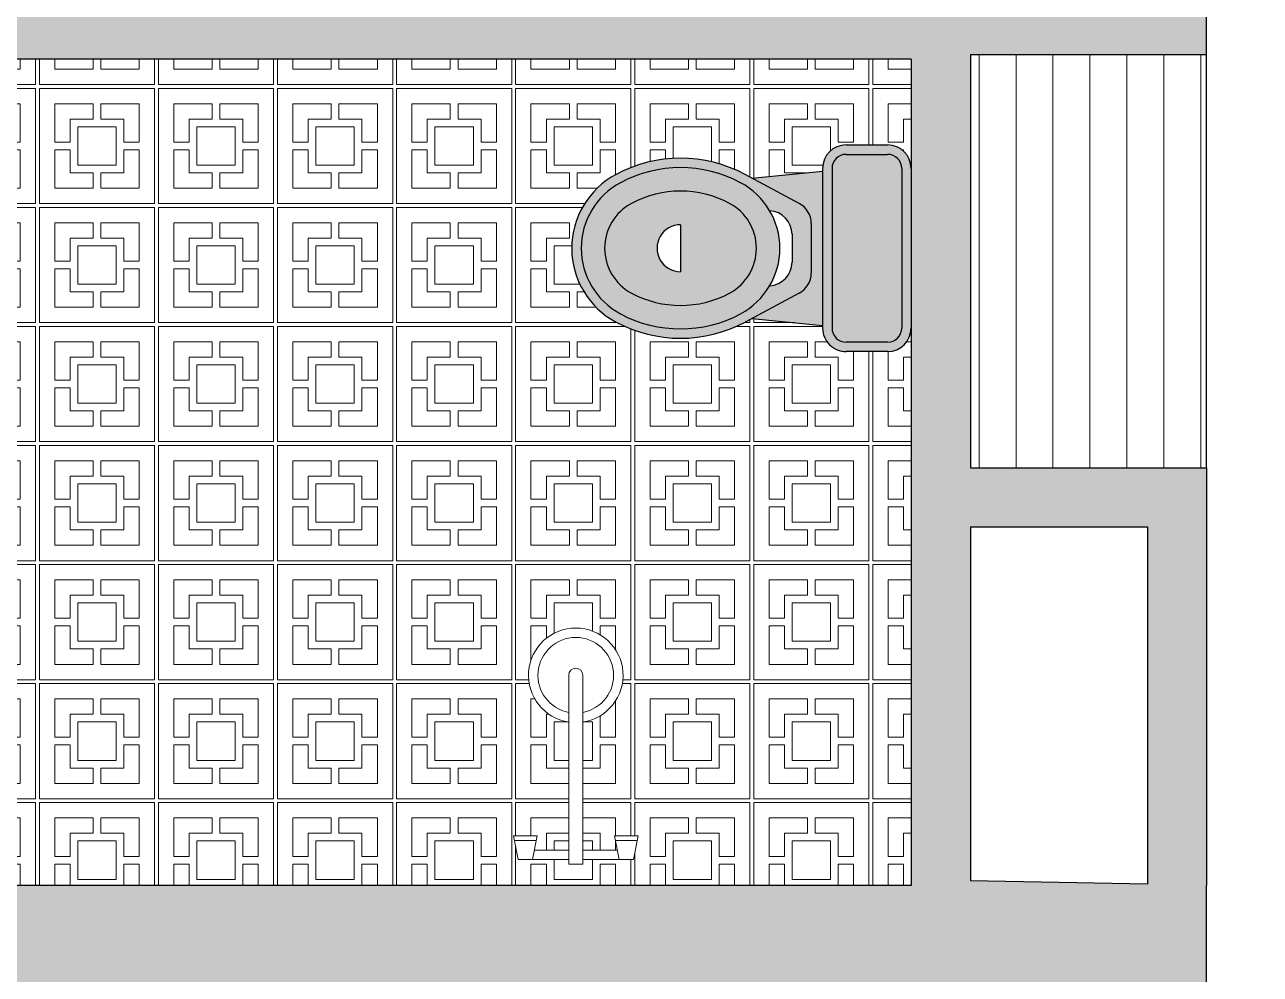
# Model space of a CAD drawing. Header units: inches. Extents: x 37.8 to 126.9, y 5.9 to 51.9.
# Drawn here: x 79.127 to 81.218, y 34.755 to 36.362 of the extents above; entities that cross this region are included whole.
import ezdxf

# ---------------------------------------------------------------- set-up
doc = ezdxf.new("R2010")
doc.units = ezdxf.units.IN
doc.header["$MEASUREMENT"] = 0
doc.layers.add('FUR', color=152, linetype='Continuous')
for name, color, linetype, lineweight in [('hatch', 45, 'Continuous', 9), ('hidden line', 252, 'Continuous', 5), ('LAYER1', 8, 'Continuous', 9)]:
    doc.layers.add(name, color=color, linetype=linetype, lineweight=lineweight)

# ---------------------------------------------------------------- blocks, each defined once
blk = doc.blocks.new('t-farangi')
h = blk.add_hatch(color=253)
h.dxf.hatch_style = 1
h.set_gradient(color1=(174, 178, 188), color2=(236, 236, 239), tint=1, name='SPHERICAL')
h.paths.add_polyline_path([(0.2199999999999136, -0.0499999999988177), (0.2199999999999136, -0.1384995166095138, -0.3428400812221175), (0.1823541121620451, -0.186949242229872, -0.0624981768575545), (0.1699999999999591, -0.1884995166092409), (-0.1699999999999591, -0.1884995166092409, -0.0538837614349344), (-0.180683335092084, -0.1873448475154475, -0.0156910213031782), (-0.1837257718718206, -0.1865786512369425, -0.0009627039094017), (-0.1839108134724654, -0.1865254394901257, -0.3338493995137724), (-0.220000000000141, -0.1384995166095138), (-0.220000000000141, -0.0499999999997414, -0.2228662873327834), (-0.2019680086972642, -0.0115546307086305, -0.0238407511058599), (-0.1981627932939034, -0.0086858731920216, -0.0103926162723233), (-0.1964215733577816, -0.0075512018860451, -0.1400938493232688), (-0.1699999999999591, -1.42e-14), (0.1699999999999591, -1.42e-14, -0.4142135623800323)])
h.paths.add_polyline_path([(0.1999999999999602, -0.0499999999997414, 0.4142135623704835), (0.1699999999999591, -0.019999999999996), (-0.1699999999999591, -0.019999999999996, 0.4142135623704835), (-0.1999999999999318, -0.0499999999997414), (-0.1999999999999318, -0.1384995166095138, 0.4142135623707908), (-0.1699999999999306, -0.1684995166092591), (0.1699999999999591, -0.1684995166092591, 0.4142135623704835), (0.1999999999999602, -0.1384995166095138)], flags=16)
h = blk.add_hatch(color=253)
h.dxf.hatch_style = 1
h.set_gradient(color1=(174, 178, 188), color2=(236, 236, 239), tint=1, name='INVSPHERICAL')
h.paths.add_polyline_path([(0.1699999999999591, -0.019999999999996, -0.4142161397400941), (0.1999999999987949, -0.0500002639901993, 2.1999205236e-06), (0.1999999999999602, -0.0499999999997414), (0.1999999999999602, -0.1384995166095138, -0.4142135623704835), (0.1699999999999591, -0.1684995166092591), (-0.1699999999999591, -0.1684995166092591, -0.4142161397400941), (-0.1999999999987949, -0.1384992526190558, 2.1999205236e-06), (-0.1999999999999318, -0.138499516609528), (-0.1999999999999318, -0.0499999999997414, -0.4142135623707908), (-0.1699999999999306, -0.019999999999996)])
h = blk.add_hatch(color=253)
h.dxf.hatch_style = 1
h.set_gradient(color1=(174, 178, 188), color2=(236, 236, 239), tint=1, name='INVSPHERICAL')
h.paths.add_polyline_path([(0.1643323852883043, -0.1884995166092409), (0.1493160660524211, -0.3388161621277419), (0.0956152446132137, -0.2383650398601418, 0.2767193945829605), (0.0529317708379722, -0.2127834768457433), (-0.0529317708379722, -0.2127834768457433, 0.2767193945821909), (-0.0956152446131284, -0.2383650398600281), (-0.1493160660523927, -0.3388161621276851), (-0.1643323852882759, -0.1884995166092409)])
h = blk.add_hatch(color=253)
h.dxf.hatch_style = 1
h.set_gradient(color1=(174, 178, 188), color2=(236, 236, 239), tint=1, name='SPHERICAL')
h.paths.add_polyline_path([(0.1572999999999638, -0.3537506659890965, -0.1233550929748848), (0.1916996441216838, -0.491062397276835, -0.1225823878321095), (0.1572999999996796, -0.6283741281658451, -0.5993317963974195), (-0.1573000000001059, -0.6283741281653477, -0.1225823879935764), (-0.1916996441216554, -0.4910623970895928, -0.123355092811709), (-0.1572999999999354, -0.3537506659890965), (-0.0956152446131853, -0.2383650398601418, -0.2767193945833981), (-0.0529317708378585, -0.2127834768457433), (0.0529317708379722, -0.2127834768457433, -0.2767193945821911), (0.0956152446131569, -0.2383650398600281)])
h.paths.add_polyline_path([(0.0298415266896655, -0.2536325963342278), (-0.029841526689637, -0.2536325963342278, 0.3990743965259639), (-0.0797740365556479, -0.301035586807572, 0.1388689516499814), (-0.139662200919787, -0.3631797721824057, 0.2505222521701935), (-0.1396622009189627, -0.618945021973005, 0.5993317963984737), (0.1396622009196733, -0.6189450219723514, 0.2505222521700292), (0.1396622009198438, -0.3631797721819083, 0.138868951650545), (0.0797740365556194, -0.3010355868067052, 0.399074396520837)], flags=16)
h.paths.add_polyline_path([(-0.0955677032179381, -0.3867525376634262, 0.2505222521701733), (-0.0955677032173128, -0.5953722564918423, 0.5993317963982528), (0.0955677032177107, -0.5953722564914729, 0.2505222521700905), (0.0955677032179381, -0.3867525376630993, 0.5993317964040431)], flags=0)
h.paths.add_polyline_path([(0.0500000000805585, -0.4910624803356143), (-0.0500000000805585, -0.4910624246636104, 1)], flags=0)
h = blk.add_hatch(color=253)
h.dxf.hatch_style = 1
h.set_gradient(color1=(174, 178, 188), color2=(236, 236, 239), tint=1, name='INVSPHERICAL')
h.paths.add_polyline_path([(0.1396622009191901, -0.3631797721821073, -0.2505222521702825), (0.1396622009193038, -0.6189450219727775, -0.5993318612706572), (-0.1396622151734448, -0.6189449953097182, -0.2505222225564229), (-0.1396622009193038, -0.3631797721817662, -0.5993317963978245)])
h.paths.add_polyline_path([(-0.0955677032179381, -0.3867525376634404, 0.2505222521701196), (-0.0955677032173128, -0.5953722564918138, 0.5993317963982528), (0.0955677032177107, -0.5953722564914588, 0.2505222521700798), (0.0955677032179381, -0.3867525376630993, 0.5993317964040431)], flags=16)
h.paths.add_polyline_path([(0.0500000000805585, -0.4910624803356002), (-0.0500000000805585, -0.4910624246636104, 1)], flags=0)
h = blk.add_hatch(color=253)
h.dxf.hatch_style = 1
h.set_gradient(color1=(174, 178, 188), color2=(236, 236, 239), tint=1, name='SPHERICAL')
h.paths.add_polyline_path([(0.0955677032173981, -0.3867525376632272, -0.2505222521701977), (0.0955677032175402, -0.5953722564916717, -0.5993317963968927), (-0.0955677032172844, -0.5953722564918567, -0.2505222521709338), (-0.0955677032175402, -0.3867525376628862, -0.5993317963976593)])
h.paths.add_polyline_path([(-0.0500000000805585, -0.4910624246636104, 1), (0.0500000000805585, -0.4910624803356002)], flags=16)
at = {"layer": 'FUR'}
for p, q in [((-0.1699999999999591, -1.42e-14), (0.1699999999999591, -1.42e-14)), ((-0.1699999999999591, -0.019999999999996), (0.1699999999999591, -0.019999999999996)), ((-0.220000000000141, -0.1384995166095138), (-0.220000000000141, -0.0499999999997414)), ((-0.1999999999999318, -0.1384995166095138), (-0.1999999999999318, -0.0499999999997414)), ((0.1999999999999602, -0.0499999999997414), (0.1999999999999602, -0.1384995166095138)), ((0.2199999999999136, -0.0499999999997414), (0.2199999999999136, -0.1384995166095138)), ((-0.1699999999999591, -0.1684995166092591), (0.1699999999999591, -0.1684995166092591)), ((-0.1699999999999591, -0.1884995166092409), (0.1699999999999591, -0.1884995166092409)), ((-0.1493160660523927, -0.3388161621278556), (-0.1643323852882759, -0.1884995166092409)), ((0.1493160660523927, -0.3388161621278556), (0.1643323852882759, -0.1884995166092409)), ((-0.0529317708379722, -0.2127834768457433), (0.0529317708379722, -0.2127834768457433)), ((-0.0956152446131853, -0.2383650398601418), (-0.1572999999999354, -0.3537506659890965)), ((-0.0298415815271938, -0.2536325963342278), (0.0298415266896655, -0.2536325963342278)), ((0.0956152446132137, -0.2383650398601418), (0.1572999999999638, -0.3537506659890965)), ((-0.0500000000805585, -0.4910624246636104), (0.0500000000805585, -0.4910624803356002))]:
    blk.add_line(p, q, dxfattribs=at)
for centre, radius, start, end in [((-0.1699999999999591, -0.0499999999997414), 0.05, 90, 180), ((0.1699999999999591, -0.0499999999997414), 0.05, 0, 90), ((-0.1699999999999591, -0.0499999999997414), 0.03, 90, 180), ((0.1699999999999591, -0.0499999999997414), 0.03, 0, 90), ((-0.1699999999999591, -0.1384995166095138), 0.05, 180, 270), ((-0.1699999999999591, -0.1384995166095138), 0.03, 180, 270), ((0.1699999999999591, -0.1384995166095138), 0.05, 270, 0), ((0.1699999999999591, -0.1384995166095138), 0.03, 270, 0), ((-0.0529317708379722, -0.2611834768459005), 0.0484, 90, 151.8711946335435), ((0.0529317708379722, -0.2611834768459005), 0.0484, 28.12880536645645, 90), ((-0.029841526689637, -0.303632596334424), 0.05, 90, 177.0227065882965), ((0.0298415266896655, -0.303632596334424), 0.05, 2.977293411703491, 90), ((-8.53e-14, -0.4378427002216229), 0.1583669258053965, 28.12880536645645, 151.8711946335435), ((-8.53e-14, -0.4378427002216229), 0.1083669258053965, 28.12880536645645, 151.8711946335435), ((0.0995511452648543, -0.491062397077272), 0.2912507893864822, 151.8711946335435, 208.1288053664565), ((0.0995511452648543, -0.491062397077272), 0.2712507893864821, 151.8711946335435, 208.1287989801512), ((-0.0995511452648259, -0.491062397077272), 0.2712507893864821, 331.8711946335436, 28.12880536645645), ((-0.0995511452648259, -0.491062397077272), 0.2912507893864822, 331.8711946335436, 28.12880536645645), ((0.0995511452648543, -0.491062397077272), 0.2212507893864822, 151.8711946335435, 208.1287989801512), ((-0.0995511452648259, -0.491062397077272), 0.2212507893864822, 331.8711946335436, 28.12880536645645), ((-8.53e-14, -0.4910624524996196), 0.05, 179.9999681021953, 359.9999681022733), ((-8.53e-14, -0.5442820939333757), 0.1083669258053967, 208.1287944280051, 331.8711946335436), ((-8.53e-14, -0.5442820939333757), 0.1783669258053967, 208.1288053664565, 331.8711946335436), ((-8.53e-14, -0.5442820939333757), 0.1583669258053968, 208.1287944280051, 331.8711946335436)]:
    blk.add_arc(centre, radius, start, end, dxfattribs=at)
blk = doc.blocks.new('A$C03AC1BB8')
at = {"layer": 'LAYER1', "linetype": 'ByBlock'}
for p, q in [((0.2326785696120055, 0.08548131738203324), (0.1926785696111324, 0.09348131737928611)), ((0.1926785696111324, 0.09348131737928611), (0.1926785696111324, 0.05348131738131201)), ((0.2006785696098632, 0.09188131738042671), (0.2006785696098632, 0.05508131738019983)), ((0.2326785696120055, 0.08548131738203324), (0.2326785696120055, 0.0614813173785933)), ((0.2326785696120055, 0.0614813173785933), (0.1926785696111324, 0.05348131738131201)), ((0.2166785696102238, 0.05828131738084608), (0.2166785696102238, -1.506350599811412e-12)), ((0.2326785696120055, 0.0614813173785933), (0.2326785696120055, -1.506350599811412e-12)), ((0.2409051202677119, -1.506350599811412e-12), (-0.07909487973347495, -1.506350599811412e-12)), ((0.2409051202677119, -1.506350599811412e-12), (0.2409051202677119, -0.02400000000056934)), ((-0.07909487973347495, -0.02400000000056934), (0.2409051202677119, -0.02400000000056934)), ((0.2166785696102238, -0.08228131738292177), (0.2166785696102238, -0.02400000000056934)), ((0.2326785696120055, -0.08548131738356801), (0.2326785696120055, -0.02400000000056934)), ((0.2326785696120055, -0.08548131738356801), (0.1926785696111324, -0.0774813173819382)), ((0.1926785696111324, -0.1174813173813618), (0.1926785696111324, -0.0774813173819382)), ((0.2006785696098632, -0.1158813173839519), (0.2006785696098632, -0.07908131738227553)), ((0.2326785696120055, -0.1094813173826594), (0.2326785696120055, -0.08548131738356801)), ((0.2326785696120055, -0.1094813173826594), (0.1926785696111324, -0.1174813173813618))]:
    blk.add_line(p, q, dxfattribs=at)
for radius, start, end in [(0.08000000000026324, 8.626926558344557, 351.3730734416554), (0.06400000000021061, 10.80692287442791, 349.1930771255721), (0.01199999999993764, 90, 270)]:
    blk.add_arc((-0.07909487973347495, -0.01199999999957413), radius, start, end, dxfattribs=at)

msp = doc.modelspace()

# ---------------------------------------------------------------- hatches: boundary and pattern name
h = msp.add_hatch(color=5)
h.dxf.hatch_style = 1
h.paths.add_polyline_path([(73.68717819297339, 43.75630079493398), (73.4871781929734, 43.75630079493398), (73.4871781929734, 20.75630079493392), (74.62447685157892, 20.75630079493392), (74.62447685157892, 20.95630079493391), (73.68717819297339, 20.95630079493391), (73.68717819297339, 32.05378889439642), (75.20225381504883, 32.05378889439648), (75.2022538150488, 31.55378889439636), (75.63166121359293, 31.55378889439648), (75.63166121359293, 32.05378889439648), (76.98717819297343, 32.05378889439648), (76.98717819297343, 32.75378889439641), (76.88717819297344, 32.75378889439635), (76.88717819297341, 32.15378889439638), (75.4871781929734, 32.15378889439638), (75.48717819297343, 33.55378889439636), (76.98717819297343, 33.55378889439636), (76.98717819297343, 34.25378889439641), (76.88717819297341, 34.25378889439641), (76.59680568586518, 34.25378927514363), (76.59680568586518, 34.15378889439644), (76.88717819297341, 34.15378889439644), (76.88717819297341, 33.65378889439644), (74.4870394658559, 33.65380457058593), (74.4870394658559, 33.55380457058591), (75.38717819297341, 33.55378889439636), (75.38717819297341, 32.15378889439638), (73.68717819297339, 32.15378889439638)])
h.paths.add_polyline_path([(75.2772538150488, 32.05378889439648), (75.55666121359295, 32.05378889439648), (75.55666121359297, 31.87878889439641), (75.27725381504877, 31.87878889439641)], flags=16)
h.paths.add_polyline_path([(75.27725381504877, 31.82878889439645), (75.55666121359297, 31.82878889439645), (75.55666121359295, 31.62878889439641), (75.2772538150488, 31.62878889439641)], flags=16)
h.paths.add_polyline_path([(79.08717819297345, 32.1054584065305), (78.88717819297341, 32.1054584065305), (78.88717819297341, 20.95630079493391), (77.52784051532404, 20.95630079493391), (77.52784051532404, 20.75630079493392), (77.96891627413521, 20.75630079493386), (77.96891627413521, 20.61630079493399), (80.4749727389632, 20.61630079493376), (80.4749727389632, 20.75630079493398), (79.0871781929734, 20.75630079493398)])
h.paths.add_polyline_path([(86.57882149293513, 21.95630079493402), (86.37882149293515, 21.95630079493397), (86.37882149293515, 20.75630079493392), (84.52717819297337, 20.75630079493392), (84.52717819297337, 25.20630079493391), (84.42717819297337, 25.20630079493391), (84.42717819297334, 20.61630079493393), (86.57882149293513, 20.61630079493393)])
h.paths.add_polyline_path([(88.72717819297338, 29.39545840653047), (88.52717819297337, 29.39545840653052), (88.52717819297337, 25.45630079493391), (87.42717819297337, 25.45630079493391), (87.4271781929734, 26.50545840653054), (85.52717819297342, 26.50545840653048), (85.52717819297342, 26.40545840653057), (87.3271781929734, 26.40545840653057), (87.32717819297335, 25.05630079493388), (85.62717819297339, 25.05630079493393), (85.62717819297339, 25.60545840653062), (85.5271781929734, 25.60545840653056), (85.5271781929734, 24.95630079493391), (88.52717819297337, 24.95630079493391), (88.52717819297337, 22.88769061313475), (88.5271781929734, 20.61630079493399), (88.52882149293512, 20.61630079493399), (88.72717819297335, 20.61630079493393)])
h.paths.add_polyline_path([(88.52717819297337, 25.356300794934), (88.52717819297337, 25.05630079493388), (87.42717819297337, 25.05630079493388), (87.42717819297337, 25.35630079493389)], flags=16)
h.paths.add_polyline_path([(86.78717819297339, 33.60463128279959), (84.48033725340758, 33.60463128279959), (84.48033725340758, 33.60050334396148), (83.71110648417661, 33.60050334396148), (82.32717819297346, 33.60463128279947), (82.32717819297335, 33.40463128279954), (82.32717819297335, 33.30545840653032), (82.52717819297334, 33.30545840653032), (82.52717819297334, 33.40463128279954), (86.5871781929734, 33.40463128279977), (86.58717819297343, 29.50545840653054), (83.4871781929734, 29.50545840653059), (83.4871781929734, 31.6054584065305), (83.28717819297344, 31.6054584065305), (83.07894586949044, 31.6054584065305), (83.07894586949044, 31.40545840653057), (83.28717819297341, 31.40545840653057), (83.28717819297344, 29.50545840653059), (81.88717819297338, 29.50545840653054), (81.88717819297338, 31.40545840653051), (82.10808345542759, 31.40545840653046), (82.10808345542759, 31.6054584065305), (81.88717819297338, 31.6054584065305), (80.28717819297341, 31.6054584065305), (80.28717819297339, 30.30545840653055), (80.38717819297338, 30.30545840653055), (80.38717819297338, 31.40545840653046), (81.68717819297336, 31.40545840653046), (81.68717819297336, 29.50545840653054), (80.28717819297344, 29.50545840653048), (80.28717819297344, 29.40545840653046), (80.28717819297344, 28.81851437019635), (80.28717819297344, 28.4349992889445), (80.68717819297342, 28.4349992889445), (80.68717819297342, 29.40545840653057), (81.48747819297338, 29.40545840653057), (81.48747819297338, 29.30560840653062), (84.42717819297337, 29.30545840653055), (84.42717819297334, 27.30545840653055), (84.02717819297337, 27.30545840653055), (84.02717819297337, 26.80545840653055), (84.42717819297334, 26.80545840653055), (84.42717819297337, 26.40545840653057), (84.52717819297337, 26.40545840653057), (84.52717819297337, 29.30545840653055), (86.78717819297341, 29.3054584065306)])
h.paths.add_polyline_path([(84.42717819297334, 27.20545840653052), (84.42717819297334, 26.90545840653057), (84.12717819297336, 26.90545840653057), (84.12717819297336, 27.20545840653052)], flags=16)
h.paths.add_polyline_path([(80.58717819297343, 29.40545840653057), (80.58717819297343, 28.53499928894452), (80.38717819297347, 28.53499928894452), (80.38717819297335, 29.40545840653046)], flags=16)
h.paths.add_polyline_path([(86.78717819297339, 35.50463128279968), (85.52717819297334, 35.50463128279974), (85.52717819297337, 38.18924557511589), (85.42717819297337, 38.18924557511589), (85.42717819297337, 36.90463128279977), (84.86969464075025, 36.90463128279971), (84.86969464075031, 36.40463128279971), (85.42717819297337, 36.40463128279971), (85.42717819297337, 33.60463128279959), (85.62717819297333, 33.60463128279959), (85.6271781929733, 35.30463128279975), (86.78717819297339, 35.30463128279975)])
h.paths.add_polyline_path([(85.4271781929734, 36.50463128279968), (85.24843641686186, 36.50463128279968), (85.24843641686184, 36.80463128279975), (85.42717819297337, 36.80463128279975)], flags=16)
h.paths.add_polyline_path([(85.14843641686187, 36.50463128279968), (84.9696946407503, 36.50463128279968), (84.96969464075025, 36.80463128279975), (85.14843641686181, 36.80463128279975)], flags=16)
h.paths.add_polyline_path([(81.12717819297339, 41.85630079493366), (79.61717819297337, 41.85630079493389), (79.6171781929734, 43.75630079493398), (79.41717819297341, 43.75630079493398), (79.41717819297341, 41.65630079494845), (79.87188870731418, 41.65630079491929), (80.92717819297334, 41.65630079494737), (80.92717819297334, 39.62769061312828), (80.92717819297334, 39.58769061312013), (80.92717819297337, 36.40422692306744), (78.28717819297333, 36.40422692306767), (78.28717819297336, 37.00422692306769), (78.18717819297339, 37.00422692306769), (78.18717819297339, 36.30422692306765), (80.62717819297339, 36.30422692306753), (80.62717819297325, 34.90545840653023), (78.28717819297333, 34.90545840653051), (78.28717819297336, 35.50422692306769), (78.18717819297339, 35.50422692306769), (78.18717819297342, 34.70545840653041), (78.68717819297345, 34.70545840653041), (78.68717819297336, 33.30545840653043), (81.12717819297339, 33.30545840653032), (81.12717819297339, 33.90545840653029), (81.02717819297348, 33.90545840653029), (81.02717819297345, 33.50545840653031), (78.88717819297332, 33.50545840653048), (78.88717819297335, 34.70545840653041), (81.12717819297339, 34.7054584065303), (81.12717819297339, 34.90545840653023), (81.12717819297333, 35.61250434826913), (80.72747213194191, 35.61250434826918), (80.72747213194197, 36.31188860653783), (81.12717819297339, 36.31188860653783)])
h.paths.add_polyline_path([(81.02717819297331, 35.51250434826916), (81.02717819297325, 34.90737523597501), (80.72747213194182, 34.91312009000059), (80.72747213194191, 35.51250434826922)], flags=16)
h.paths.add_polyline_path([(88.72717819297335, 43.75630079493398), (87.17776046651721, 43.75630079493398), (87.17776046651721, 43.55630079493842), (87.47188870731412, 43.55630079491961), (88.52717819297328, 43.55630079494763), (88.52717819297328, 41.5276906131286), (88.52717819297328, 41.48769061312045), (88.52717819297337, 39.65378889439638), (86.52717819297334, 39.65378889439638), (86.52717819297331, 39.00463128279979), (86.87717819297328, 39.00463128279991), (86.87717819297325, 39.55378889439636), (88.52717819297334, 39.55378889439642), (88.52717819297334, 38.20463128279972), (86.52717819297334, 38.20463128279972), (86.52717819297334, 38.10463128279976), (88.52717819297334, 38.10463128279976), (88.52717819297337, 35.3970630460628), (88.72717819297335, 35.39706304606285)])
h.paths.add_polyline_path([(86.77717819297328, 39.10463128279982), (86.6271781929733, 39.10463128279982), (86.62717819297328, 39.55378889439636), (86.77717819297325, 39.55378889439636)], flags=16)
at = {"layer": 'hatch', "true_color": 0x7aafdf}
h = msp.add_hatch(dxfattribs=at)
h.set_pattern_fill('AR-TILE03', color=143, scale=0.013, pattern_type=2)
h.set_pattern_definition([(0, (-121.9453534005416, 254.6869427156709), (0, 0.2015), [0.195, -0.0065]), (90, (-121.9453534005416, 254.6869427156709), (-0.2015, 1.233831650140958e-17), [0.195, -0.0065]), (0, (-121.9453534005416, 254.8819427156708), (0, 0.2015), [0.195, -0.0065]), (90, (-121.7503534005416, 254.6869427156709), (-0.2015, 1.233831650140958e-17), [0.195, -0.0065]), (0, (-121.9193534005416, 254.7129427156709), (0, 0.2015), [0.065, -0.013, 0.065, -0.0585]), (90, (-121.9193534005416, 254.7129427156709), (-0.2015, 1.233831650140958e-17), [0.065, -0.013, 0.065, -0.0585]), (0, (-121.9193534005416, 254.8559427156708), (0, 0.2015), [0.065, -0.013, 0.065, -0.0585]), (90, (-121.7763534005416, 254.7129427156709), (-0.2015, 1.233831650140958e-17), [0.065, -0.013, 0.065, -0.0585]), (0, (-121.8803534005416, 254.7519427156709), (0, 0.2015), [0.065, -0.1365]), (90, (-121.8803534005416, 254.7519427156709), (-0.2015, 1.233831650140958e-17), [0.065, -0.1365]), (0, (-121.8803534005416, 254.8169427156708), (0, 0.2015), [0.065, -0.1365]), (90, (-121.8153534005416, 254.7519427156709), (-0.2015, 1.233831650140958e-17), [0.065, -0.1365]), (90, (-121.8543534005416, 254.7129427156709), (-0.2015, 1.233831650140958e-17), [0.026, -0.091, 0.026, -0.0585]), (90, (-121.8413534005416, 254.7129427156709), (-0.2015, 1.233831650140958e-17), [0.026, -0.091, 0.026, -0.0585]), (0, (-121.9193534005416, 254.7779427156709), (0, 0.2015), [0.026, -0.091, 0.026, -0.0585]), (0, (-121.9193534005416, 254.7909427156708), (0, 0.2015), [0.026, -0.091, 0.026, -0.0585]), (0, (-121.8933534005415, 254.7389427156709), (0, 0.2015), [0.039, -0.013, 0.039, -0.1105]), (0, (-121.8933534005415, 254.8299427156709), (0, 0.2015), [0.039, -0.013, 0.039, -0.1105]), (90, (-121.8933534005415, 254.7389427156709), (-0.2015, 1.233831650140958e-17), [0.039, -0.013, 0.039, -0.1105]), (90, (-121.8023534005416, 254.7389427156709), (-0.2015, 1.233831650140958e-17), [0.039, -0.013, 0.039, -0.1105])])
h.paths.add_polyline_path([(80.62717819297345, 35.84882174754422, -0.4142135623729772), (80.58744028967033, 35.80908384424107), (80.51710458500199, 35.80908384424107, -0.4142135623730026), (80.47736668169884, 35.84882174754422), (80.47736668169884, 35.85332613005166), (80.35790131520966, 35.86526047088689), (80.34603199780321, 35.85891517498318, -0.2505222521712148), (80.12777278610827, 35.85891517498318, -0.5993317963971612), (80.12777278610827, 36.10894606256649, -0.2505222521711059), (80.34603199780312, 36.10894606256655), (80.35790131520955, 36.10260076666283), (80.47736668169898, 36.11453510749813), (80.47736668169875, 36.11903949000562, -0.4142135623730638), (80.51710458500187, 36.15877739330877), (80.58744028967013, 36.15877739330882, -0.4142135623738052), (80.62717819297336, 36.11903949000568), (80.62717819297339, 36.30422692306753), (78.28717819297333, 36.30422692306753), (78.28717819297333, 36.29491263157225), (78.66174284445174, 36.29488329319004), (79.0463107124105, 36.29485317128974), (79.04631022782198, 36.28866640437703, -0.4166502925634652), (78.28717819297333, 35.51957219591874), (78.28717819297333, 34.90545840653051), (78.62032678379293, 34.9054584065308, -0.4142135623730951), (78.60532678379295, 34.92045840653078), (78.60532678379292, 35.20202859627422, -0.3142516724206124), (78.63477484234622, 35.24425580453227, -0.1782923213664917), (79.04087872523948, 35.24425580453193, -0.3142516724193455), (79.0703267837929, 35.20202859627422), (79.07032678379286, 34.92045840653078, -0.4142135623730658), (79.05532678379288, 34.9054584065308), (80.62717819297339, 34.90545840653051)])
h.paths.add_polyline_path([(80.07162165462157, 35.18196914324666), (80.07162165462162, 34.96529057363661), (80.12990297200253, 34.96529057363661), (80.12510297200441, 34.9892905736357), (80.16510297200239, 34.98929057363576), (80.15710297200516, 34.94929057363488), (80.13310297200172, 34.94929057363483), (80.07162165462162, 34.94929057363483), (80.07162165462162, 34.94106402297918), (80.04762165462256, 34.94106402297918), (80.04762165462256, 34.94929057363483), (79.98614033723956, 34.94929057363483), (79.96214033724047, 34.94929057363483), (79.95414033724174, 34.9892905736357), (79.99414033724116, 34.9892905736357), (79.98934033724049, 34.96529057363661), (80.04762165462256, 34.96529057363661), (80.0476216546225, 35.18196914324706, -13.25790664500724)], flags=16)
at = {"layer": 'hidden line'}
h = msp.add_hatch(dxfattribs=at)
h.set_pattern_fill('ANSI31', color=256, scale=0.5, angle=45)
h.set_pattern_definition([(90, (-121.9453534005416, 254.6869427156709), (-0.06250000000000001, 0), [])])
h.paths.add_polyline_path([(81.12717819297339, 36.31188860653783), (80.72747213194197, 36.31188860653783), (80.72747213194191, 35.61250434826918), (81.12717819297333, 35.61250434826913)])

# ---------------------------------------------------------------- linework, layer by layer
for p, q in [((81.12717819297339, 36.31188860653783), (81.12717819297339, 41.85630079493366)), ((80.62717819297339, 36.30422692306753), (78.18717819297339, 36.30422692306765)), ((80.62717819297339, 36.30422692306753), (80.62717819297325, 34.90545840653023)), ((80.72747213194197, 36.31188860653783), (80.72747213194191, 35.61250434826913)), ((80.72747213194197, 36.31188860653783), (81.12717819297339, 36.31188860653783)), ((80.72747213194188, 35.61250434826918), (81.12717819297333, 35.61250434826913)), ((81.12717819297333, 35.61250434826913), (81.12717819297325, 34.90545840653023)), ((80.72747213194191, 35.5125043482691), (80.72747213194182, 34.91312009000059)), ((80.72747213194188, 35.51250434826922), (81.02717819297331, 35.51250434826916)), ((81.02717819297331, 35.51250434826916), (81.02717819297325, 34.90737523597501)), ((80.62717819297328, 34.90545840653023), (78.28717819297333, 34.90545840653051)), ((81.02717819297325, 34.90737523597501), (80.72747213194182, 34.91312009000059)), ((81.12717819297339, 34.7054584065303), (81.12717819297339, 34.90545840653023))]:
    msp.add_line(p, q)
at = {"color": 252}
msp.add_line((81.12717819297333, 35.61250434826913), (81.12717819297339, 36.31188860653783), dxfattribs=at)

# ---------------------------------------------------------------- block references
at = {"layer": 'FUR', "xscale": 0.7947580660631685, "yscale": 0.7947580660631685, "zscale": 0.7947580660631685, "rotation": 270.0000000000186}
msp.add_blockref('t-farangi', (80.62717819297322, 35.98393061877495), dxfattribs=at)
at = {"layer": 'LAYER1', "rotation": 270.000000000012}
msp.add_blockref('A$C03AC1BB8', (80.07162165462307, 35.18196914324689), dxfattribs=at)

doc.saveas('drawing.dxf')
